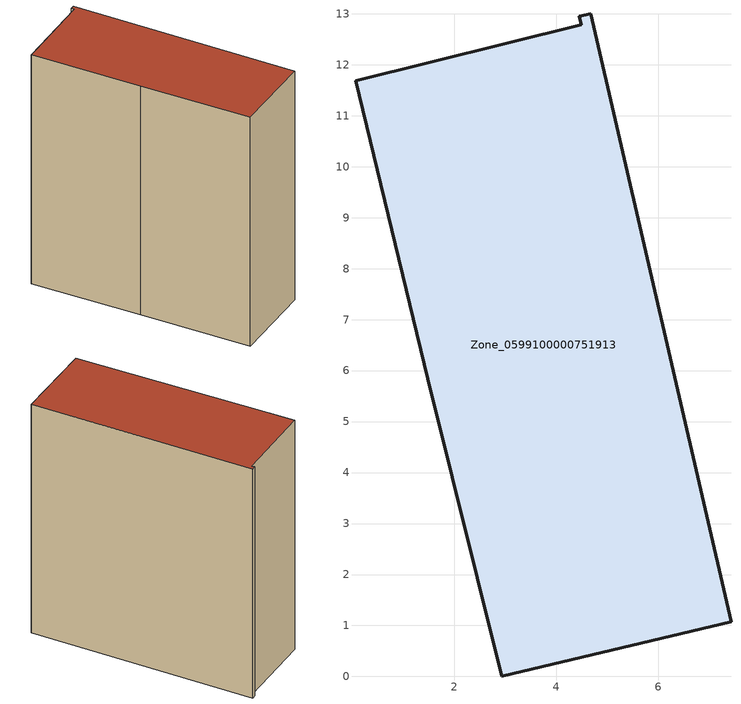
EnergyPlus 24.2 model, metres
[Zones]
Zone_0599100000751913
 floor ground (C_G): 4.5,12.79 4.46,12.95 4.68,13 7.43,1.07 2.93,0 1.48,5.84 0.06,11.68 z0
 wall outside (C_F): 2.93,0 7.43,1.07 4.68,13 4.46,12.95 4.5,12.79 0.06,11.68 1.48,5.84 2.93,0 z0:13.35
 roof outside (C_R): 4.46,12.95 4.5,12.79 0.06,11.68 1.48,5.84 2.93,0 7.43,1.07 4.68,13 z13.35
[BUILDING]
Pand.0599100000751913: North Axis=0; Terrain=City; Loads Convergence Tolerance Value=0.04; Temperature Convergence Tolerance Value=0.4; Solar Distribution=FullExterior; Maximum Number of Warmup Days=25; Minimum Number of Warmup Days=1
[Site:Location]
Rotterdam.The.Hague.AP_ZH_NLD Design_Conditions: Latitude=51.96; Longitude=4.45; Time Zone=1; Elevation=-4.5
[SITE:GROUNDTEMPERATURE:BUILDINGSURFACE]
18, 18, 18, 18, 18, 18, 18, 18, 18, 18, 18, 18
[MATERIAL] Thermal Absorptance=0.9; Solar Absorptance=0.7; Visible Absorptance=0.7
Name | Roughness | Thickness | Conductivity | Density | Specific Heat
G.TI.1946 | MediumSmooth | 0.15 | 1 | 540 | 1210
F.TI.1946 | Rough | 0.3 | 0.857143 | 1920 | 840
R.TI.1946 | MediumRough | 0.2 | 0.1 | 1500 | 1000
[CONSTRUCTION]
C_G: G.TI.1946
C_F: F.TI.1946
C_R: R.TI.1946
[ZONE]
Zone_0599100000751913: Type=1; Multiplier=1; Ceiling Height=Autocalculate; Volume=Autocalculate; Floor Area=autocalculate; Part of Total Floor Area=Yes
[ZONEINFILTRATION:DESIGNFLOWRATE]
Infil_Zone_0599100000751913: Zone or ZoneList or Space or SpaceList=Zone_0599100000751913; Schedule=AlwaysOn; Design Flow Rate Calculation Method=Flow/Area; Flow Rate per Floor Area=0.003; Constant Term Coefficient=1; Temperature Term Coefficient=0; Velocity Term Coefficient=0; Velocity Squared Term Coefficient=0
[HVACTEMPLATE:ZONE:IDEALLOADSAIRSYSTEM]
Zone_0599100000751913: Maximum Heating Supply Air Temperature=50; Minimum Cooling Supply Air Temperature=13; Maximum Heating Supply Air Humidity Ratio=0.0156; Minimum Cooling Supply Air Humidity Ratio=0.0077; Heating Limit=NoLimit; Cooling Limit=NoLimit; Dehumidification Control Type=ConstantSensibleHeatRatio; Cooling Sensible Heat Ratio=0.7; Dehumidification Setpoint=60; Humidification Control Type=None; Humidification Setpoint=30; Outdoor Air Method=None; Outdoor Air Flow Rate per Person=0.00944; Outdoor Air Flow Rate per Zone Floor Area=0; Outdoor Air Flow Rate per Zone=0; Demand Controlled Ventilation Type=None; Outdoor Air Economizer Type=NoEconomizer; Heat Recovery Type=None; Sensible Heat Recovery Effectiveness=0.7; Latent Heat Recovery Effectiveness=0.65
[ZONECONTROL:THERMOSTAT]
ThermostatControl_Zone_0599100000751913: Zone or ZoneList=Zone_0599100000751913; Control Type Schedule=DualSetpointControlType; Control 1=Thermostat_Zone_0599100000751913; Temperature Difference Between Cutout And Setpoint=0
[THERMOSTATSETPOINT:DUALSETPOINT]
Thermostat_Zone_0599100000751913: Heating Setpoint Temperature Schedule=HeatingSetpoint_Zone_0599100000751913; Cooling Setpoint Temperature Schedule=CoolingSetpoint_Zone_0599100000751913
[SCHEDULE:COMPACT]
HeatingSetpoint_Zone_0599100000751913: Through: 12/31, For: AllDays, Until: 24:00, 21
CoolingSetpoint_Zone_0599100000751913: Through: 12/31, For: AllDays, Until: 24:00, 24
DualSetpointControlType: Through: 12/31, For: AllDays, Until: 24:00, 4
AlwaysOn: Through: 12/31, For: AllDays, Until: 24:00, 1
